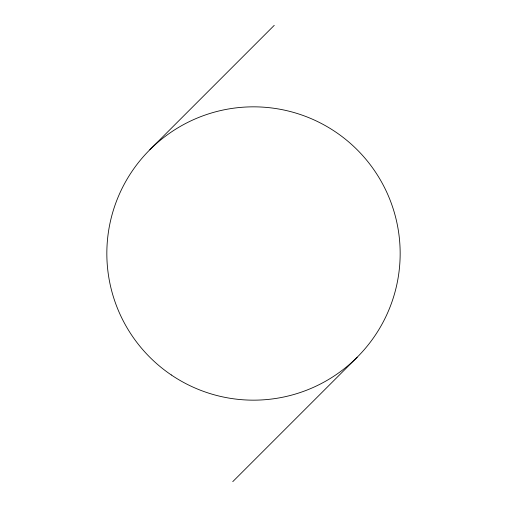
<?xml version="1.0" encoding="UTF-8"?>
<svg xmlns="http://www.w3.org/2000/svg" width="507" height="507" viewBox="0 0 507 507"><rect width="100%" height="100%" fill="white"/><g stroke="black" fill="none" stroke-linecap="round" stroke-linejoin="round"><path stroke-width="0.76" d="M149.793 149.793L274.243 25.35M232.757 481.65L357.207 357.207M171.296 374.958A146.662 146.662 0 0 0 399.789 263.963A146.662 146.662 0 0 0 189.415 121.579A146.662 146.662 0 0 0 171.296 374.958"/></g></svg>
